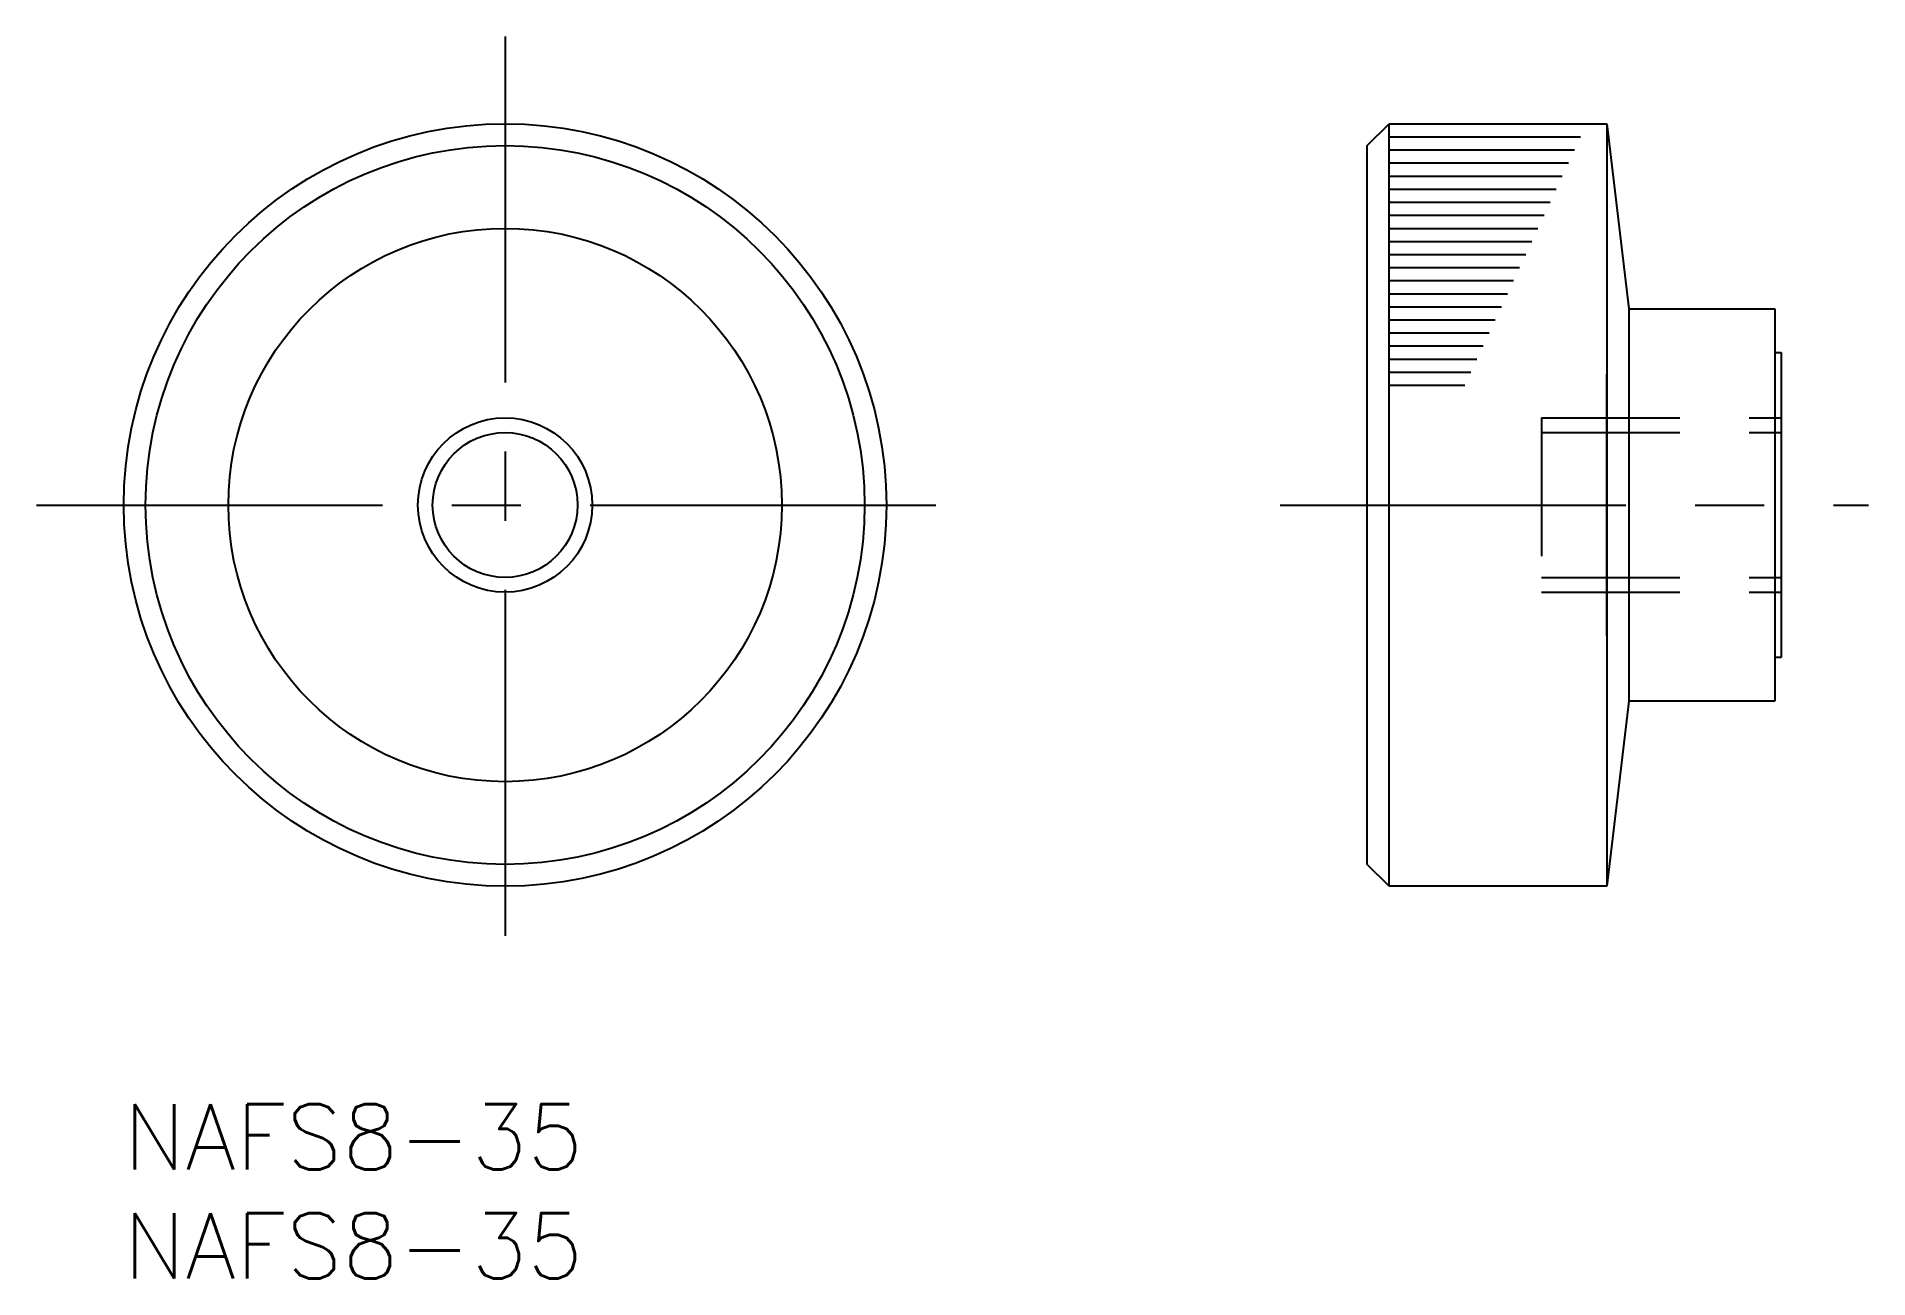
# Model space of a CAD drawing. Extents: x -4 to 80.1, y -8 to 49.
import ezdxf

# ---------------------------------------------------------------- set-up
doc = ezdxf.new("R2010")
doc.units = 0
doc.header["$LTSCALE"] = 0.5
doc.linetypes.add('CENTER', pattern=[50.8, 31.75, -6.35, 6.35, -6.35])
doc.linetypes.add('DASHED', pattern=[19.05, 12.7, -6.35])
for name, color, linetype in [('MSM_CENTER', 1, 'CENTER'), ('MSM_CONTINUOUS', 7, 'CONTINUOUS'), ('MSM_DASHED', 4, 'DASHED'), ('MSM_NARROW', 5, 'CONTINUOUS'), ('MSM_PART_NUMBER', 7, 'CONTINUOUS')]:
    doc.layers.add(name, color=color, linetype=linetype)
doc.styles.get("Standard").update_dxf_attribs({"font": 'txt.shx', "height": 3, "bigfont": 'bigfont.shx'})

# ---------------------------------------------------------------- blocks, each defined once
blk = doc.blocks.new('*U2')
at = {"layer": 'MSM_PART_NUMBER'}
blk.add_text('NAFS8-35', height=3, dxfattribs=at).set_placement((0, -3))
blk = doc.blocks.new('*U3')
at = {"layer": 'MSM_PART_NUMBER'}
blk.add_text('NAFS8-35', height=3, dxfattribs=at).set_placement((0, -8))

msp = doc.modelspace()

# ---------------------------------------------------------------- linework, layer by layer
at = {"layer": 'MSM_CENTER'}
for p, q in [((17.5, 49), (17.5, 6)), ((68.068, 21.5), (68.068, 33.5)), ((-4, 27.5), (39, 27.5)), ((53.068, 27.5), (80.068, 27.5))]:
    msp.add_line(p, q, dxfattribs=at)
at = {"layer": 'MSM_CONTINUOUS'}
for p, q in [((57.068, 44), (58.068, 45)), ((58.068, 10), (58.068, 45)), ((58.068, 45), (68.068, 45)), ((68.068, 45), (68.068, 10)), ((68.068, 45), (69.068, 36.5)), ((57.068, 11), (57.068, 44)), ((69.068, 36.5), (75.768, 36.5)), ((69.068, 36.5), (69.068, 18.5)), ((75.768, 36.5), (75.768, 18.5)), ((75.768, 34.5), (76.068, 34.5)), ((76.068, 34.5), (76.068, 20.5)), ((76.068, 20.5), (75.768, 20.5)), ((69.068, 18.5), (68.068, 10)), ((75.768, 18.5), (69.068, 18.5)), ((58.068, 10), (57.068, 11)), ((68.068, 10), (58.068, 10))]:
    msp.add_line(p, q, dxfattribs=at)
for radius in [17.5, 16.5, 12.7, 3.324]:
    msp.add_circle((17.5, 27.5), radius, dxfattribs=at)
at = {"layer": 'MSM_DASHED'}
for p, q in [((65.068, 31.5), (76.068, 31.5)), ((65.068, 31.5), (65.068, 23.5)), ((65.068, 30.823), (76.068, 30.823)), ((65.068, 24.176), (76.068, 24.176)), ((65.068, 23.5), (76.068, 23.5))]:
    msp.add_line(p, q, dxfattribs=at)
at = {"layer": 'MSM_NARROW'}
for p, q in [((58.068, 44.4), (66.861, 44.4)), ((58.068, 43.8), (66.581, 43.8)), ((58.068, 43.2), (66.301, 43.2)), ((58.068, 42.6), (66.022, 42.6)), ((58.068, 42), (65.742, 42)), ((58.068, 41.4), (65.462, 41.4)), ((58.068, 40.8), (65.182, 40.8)), ((58.068, 40.2), (64.902, 40.2)), ((58.068, 39.6), (64.623, 39.6)), ((58.068, 39), (64.343, 39)), ((58.068, 38.4), (64.063, 38.4)), ((58.068, 37.8), (63.783, 37.8)), ((58.068, 37.2), (63.504, 37.2)), ((58.068, 36.6), (63.224, 36.6)), ((58.068, 36), (62.944, 36)), ((58.068, 35.4), (62.664, 35.4)), ((58.068, 34.8), (62.384, 34.8)), ((58.068, 34.2), (62.105, 34.2)), ((58.068, 33.6), (61.825, 33.6)), ((58.068, 33), (61.545, 33))]:
    msp.add_line(p, q, dxfattribs=at)
msp.add_circle((17.5, 27.5), 4, dxfattribs=at)

# ---------------------------------------------------------------- block references
at = {"layer": 'MSM_CONTINUOUS'}
for name in ['*U2', '*U3']:
    msp.add_blockref(name, (0, 0), dxfattribs=at)

doc.saveas('drawing.dxf')
